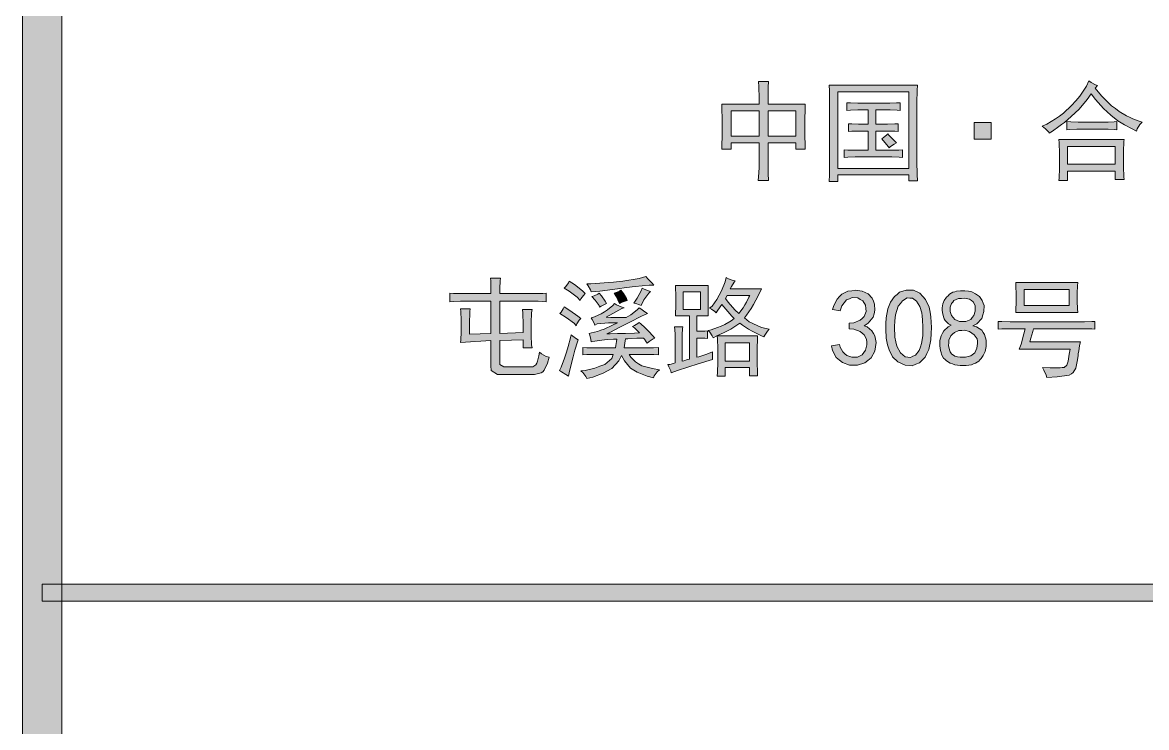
# Model space of a CAD drawing. Header units: millimetres. Extents: x 0 to 829, y 0 to 570.
# Drawn here: x 749.03 to 776.32, y 482.51 to 499.64 of the extents above; entities that cross this region are included whole.
import ezdxf

# ---------------------------------------------------------------- set-up
doc = ezdxf.new("R2010")
doc.units = ezdxf.units.MM

msp = doc.modelspace()

# ---------------------------------------------------------------- hatches: boundary and pattern name
h = msp.add_hatch(color=0)
h.dxf.hatch_style = 2
h.paths.add_polyline_path([(749.987917, 9.599083), (749.028361, 9.599083), (749.028361, 560.48275), (749.987917, 560.48275)])
h = msp.add_hatch(color=0)
h.paths.add_polyline_path([(767.1435, 498.210417), (767.136444, 498.065778), (767.132917, 497.790611), (767.132917, 497.660083), (768.036028, 497.660083), (768.0325, 497.55425), (768.025444, 497.2685), (768.025444, 497.088583), (768.025444, 496.912194), (768.0325, 496.647611), (768.036028, 496.559417), (767.806722, 496.559417), (767.806722, 496.714639), (767.132917, 496.714639), (767.132917, 496.266611), (767.132917, 496.203111), (767.136444, 495.970278), (767.1435, 495.800944), (766.893028, 495.800944), (766.903611, 495.892667), (766.914194, 496.111389), (766.914194, 496.234861), (766.914194, 496.714639), (766.236861, 496.714639), (766.236861, 496.559417), (766.011083, 496.559417), (766.014611, 496.637028), (766.021667, 496.901611), (766.021667, 497.088583), (766.021667, 497.279083), (766.014611, 497.564833), (766.011083, 497.660083), (766.914194, 497.660083), (766.914194, 497.801194), (766.907139, 498.076361), (766.903611, 498.210417)])
h.paths.add_polyline_path([(767.806722, 496.880444), (767.806722, 497.494278), (767.132917, 497.494278), (767.132917, 496.880444)])
h.paths.add_polyline_path([(766.914194, 496.880444), (766.914194, 497.494278), (766.236861, 497.494278), (766.236861, 496.880444)])
h = msp.add_hatch(color=0)
h.dxf.hatch_style = 2
h.paths.add_polyline_path([(775.081, 498.044611), (775.232694, 497.861167), (775.476111, 497.614222), (775.571361, 497.547194), (775.663083, 497.476639), (775.835944, 497.374333), (775.913556, 497.339056), (775.991167, 497.30025), (776.142861, 497.243806), (776.216944, 497.222639), (776.164028, 497.166194), (776.097, 497.056833), (776.079361, 497.003917), (775.977056, 497.053306), (775.790083, 497.152083), (775.705417, 497.201472), (775.624278, 497.254389), (775.454944, 497.388444), (775.36675, 497.466056), (775.282083, 497.547194), (775.088056, 497.769444), (774.978694, 497.910556), (774.879917, 497.769444), (774.685889, 497.536611), (774.590639, 497.448417), (774.491861, 497.356694), (774.329583, 497.212056), (774.262556, 497.162667), (774.195528, 497.10975), (774.043833, 497.003917), (773.959167, 496.954528), (773.948583, 496.975694), (773.867444, 497.056833), (773.793361, 497.120333), (773.902722, 497.169722), (774.110861, 497.296722), (774.209639, 497.367278), (774.308417, 497.441361), (774.505972, 497.624806), (774.60475, 497.737694), (774.703528, 497.850583), (774.865806, 498.090472), (774.925778, 498.221), (774.982222, 498.185722), (775.088056, 498.129278), (775.133917, 498.108111)])
h = msp.add_hatch(color=0)
h.paths.add_polyline_path([(770.759472, 498.118694), (770.752417, 497.988167), (770.748889, 497.695361), (770.748889, 497.536611), (770.748889, 496.421833), (770.748889, 496.263083), (770.752417, 495.945583), (770.759472, 495.790361), (770.551333, 495.790361), (770.551333, 495.935), (768.82625, 495.935), (768.82625, 495.779778), (768.618111, 495.779778), (768.625167, 495.938528), (768.628694, 496.273667), (768.628694, 496.443), (768.628694, 497.536611), (768.628694, 497.691833), (768.625167, 497.981111), (768.618111, 498.118694)])
h.paths.add_polyline_path([(770.551333, 496.090222), (770.551333, 497.959944), (768.82625, 497.959944), (768.82625, 496.090222)])
h = msp.add_hatch(color=0)
h.dxf.hatch_style = 2
h.paths.add_polyline_path([(770.011583, 497.68125), (770.089194, 497.68125), (770.255, 497.684778), (770.343194, 497.691833), (770.343194, 497.504861), (770.265583, 497.508389), (770.099778, 497.515444), (770.011583, 497.515444), (769.750528, 497.515444), (769.750528, 497.169722), (769.9375, 497.169722), (770.03275, 497.169722), (770.209139, 497.176778), (770.290278, 497.180306), (770.290278, 496.993333), (770.209139, 497.000389), (770.03275, 497.003917), (769.9375, 497.003917), (769.750528, 497.003917), (769.750528, 496.53825), (770.043333, 496.53825), (770.135056, 496.53825), (770.311444, 496.541778), (770.396111, 496.548833), (770.396111, 496.361861), (770.3185, 496.365389), (770.142111, 496.372444), (770.043333, 496.372444), (769.33425, 496.372444), (769.246056, 496.372444), (769.069667, 496.365389), (768.981472, 496.361861), (768.981472, 496.548833), (769.069667, 496.541778), (769.246056, 496.53825), (769.33425, 496.53825), (769.563556, 496.53825), (769.563556, 497.003917), (769.418917, 497.003917), (769.330722, 497.003917), (769.164917, 497.000389), (769.087306, 496.993333), (769.087306, 497.180306), (769.164917, 497.176778), (769.330722, 497.169722), (769.418917, 497.169722), (769.563556, 497.169722), (769.563556, 497.515444), (769.408333, 497.515444), (769.313083, 497.515444), (769.133167, 497.508389), (769.044972, 497.504861), (769.044972, 497.691833), (769.133167, 497.684778), (769.313083, 497.68125), (769.408333, 497.68125)])
h = msp.add_hatch(color=0)
h.dxf.hatch_style = 2
h.paths.add_polyline_path([(772.142361, 497.212056), (772.548056, 497.212056), (772.548056, 496.806361), (772.142361, 496.806361)])
h = msp.add_hatch(color=0)
h.dxf.hatch_style = 2
h.paths.add_polyline_path([(775.310306, 497.222639), (775.394972, 497.222639), (775.539611, 497.229694), (775.603111, 497.233222), (775.603111, 497.035667), (775.536083, 497.042722), (775.394972, 497.04625), (775.320889, 497.04625), (774.738806, 497.04625), (774.629444, 497.04625), (774.453056, 497.042722), (774.386028, 497.035667), (774.386028, 497.233222), (774.484806, 497.229694), (774.661194, 497.222639), (774.738806, 497.222639)])
h = msp.add_hatch(color=0)
h.dxf.hatch_style = 2
h.paths.add_polyline_path([(770.043333, 496.933361), (770.068028, 496.905139), (770.170333, 496.795778), (770.251472, 496.714639), (770.198556, 496.682889), (770.110361, 496.626444), (770.071556, 496.598222), (770.057444, 496.619389), (769.96925, 496.72875), (769.895167, 496.816944), (769.9375, 496.848694), (770.011583, 496.905139)])
h = msp.add_hatch(color=0)
h.paths.add_polyline_path([(775.7795, 496.795778), (775.772444, 496.746389), (775.768917, 496.5065), (775.768917, 496.319528), (775.768917, 496.132556), (775.772444, 495.889139), (775.7795, 495.829167), (775.560778, 495.829167), (775.560778, 496.026722), (774.407194, 496.026722), (774.407194, 495.800944), (774.199056, 495.800944), (774.206111, 495.860917), (774.209639, 496.100806), (774.209639, 496.277194), (774.209639, 496.460639), (774.206111, 496.718167), (774.199056, 496.795778)])
h.paths.add_polyline_path([(775.560778, 496.196056), (775.560778, 496.629972), (774.407194, 496.629972), (774.407194, 496.196056)])
h = msp.add_hatch(color=0)
h.dxf.hatch_style = 2
h.paths.add_polyline_path([(760.405444, 493.052806), (760.405444, 493.17275), (760.398389, 493.359722), (760.394861, 493.42675), (760.63475, 493.42675), (760.627694, 493.36325), (760.624167, 493.176278), (760.624167, 493.052806), (761.516694, 493.052806), (761.551972, 493.052806), (761.668389, 493.056333), (761.746, 493.063389), (761.746, 492.85525), (761.668389, 492.858778), (761.551972, 492.865833), (761.516694, 492.865833), (760.624167, 492.865833), (760.624167, 492.086194), (761.185083, 492.107361), (761.185083, 492.297861), (761.178028, 492.580083), (761.1745, 492.668278), (761.403806, 492.668278), (761.393222, 492.583611), (761.382639, 492.343722), (761.382639, 492.1885), (761.382639, 492.033278), (761.393222, 491.803972), (761.403806, 491.733417), (761.185083, 491.733417), (761.185083, 491.930972), (760.624167, 491.909806), (760.624167, 491.398278), (760.624167, 491.33125), (760.715889, 491.271278), (760.811139, 491.274806), (761.361472, 491.274806), (761.417917, 491.274806), (761.495528, 491.320667), (761.516694, 491.363), (761.537861, 491.408861), (761.569611, 491.539389), (761.580194, 491.627583), (761.633111, 491.58525), (761.749528, 491.525278), (761.820083, 491.504111), (761.77775, 491.363), (761.700139, 491.190139), (761.661333, 491.154861), (761.626056, 491.123111), (761.463778, 491.087833), (761.340306, 491.087833), (760.705306, 491.087833), (760.560667, 491.084306), (760.408972, 491.186611), (760.405444, 491.295972), (760.405444, 491.909806), (759.668139, 491.867472), (759.671667, 491.923917), (759.678722, 492.121472), (759.678722, 492.262583), (759.678722, 492.407222), (759.671667, 492.615361), (759.668139, 492.678861), (759.897444, 492.678861), (759.890389, 492.615361), (759.886861, 492.308444), (759.886861, 492.065028), (760.405444, 492.086194), (760.405444, 492.865833), (759.759861, 492.865833), (759.668139, 492.865833), (759.49175, 492.858778), (759.407083, 492.85525), (759.407083, 493.063389), (759.49175, 493.056333), (759.668139, 493.052806), (759.759861, 493.052806)])
h = msp.add_hatch(color=0)
h.dxf.hatch_style = 2
h.paths.add_polyline_path([(762.306917, 493.352667), (762.430389, 493.271528), (762.624417, 493.119833), (762.691444, 493.052806), (762.649111, 493.010472), (762.589139, 492.925806), (762.567972, 492.887), (762.500944, 492.964611), (762.306917, 493.112778), (762.183444, 493.186861), (762.22225, 493.229194), (762.28575, 493.310333)])
h = msp.add_hatch(color=0)
h.dxf.hatch_style = 2
h.paths.add_polyline_path([(764.363611, 493.260944), (764.243667, 493.260944), (763.908528, 493.229194), (763.693333, 493.197444), (763.478139, 493.165694), (763.051278, 493.112778), (762.836083, 493.095139), (762.821972, 493.144528), (762.769056, 493.243306), (762.733778, 493.292694), (762.832556, 493.292694), (763.157111, 493.310333), (763.382889, 493.3315), (763.608667, 493.352667), (764.00025, 493.419694), (764.166056, 493.469083), (764.218972, 493.405583), (764.31775, 493.303278)])
h = msp.add_hatch(color=0)
h.paths.add_polyline_path([(765.788833, 491.451194), (765.439583, 491.348889), (764.935111, 491.186611), (764.779889, 491.130167), (764.769306, 491.1725), (764.726972, 491.271278), (764.69875, 491.327722), (764.748139, 491.33125), (764.836333, 491.352417), (764.875139, 491.370056), (764.875139, 492.022694), (764.875139, 492.065028), (764.868083, 492.174389), (764.864556, 492.241417), (765.062111, 492.241417), (765.055056, 492.195556), (765.051528, 492.057972), (765.051528, 491.969778), (765.051528, 491.408861), (765.086806, 491.419444), (765.175, 491.447667), (765.227917, 491.461778), (765.227917, 492.513056), (764.885722, 492.513056), (764.88925, 492.562444), (764.896306, 492.745889), (764.896306, 492.876417), (764.896306, 493.010472), (764.88925, 493.197444), (764.885722, 493.250361), (765.683, 493.250361), (765.679472, 493.193917), (765.675944, 493.006944), (765.675944, 492.876417), (765.675944, 492.749417), (765.679472, 492.5695), (765.683, 492.513056), (765.404306, 492.513056), (765.404306, 492.139111), (765.467806, 492.139111), (765.594806, 492.142639), (765.665361, 492.149694), (765.665361, 491.959194), (765.594806, 491.96625), (765.467806, 491.969778), (765.404306, 491.969778), (765.404306, 491.504111), (765.450167, 491.514694), (765.644194, 491.581722), (765.788833, 491.638167), (765.781778, 491.595833), (765.781778, 491.504111)])
h.paths.add_polyline_path([(765.496028, 492.668278), (765.496028, 493.095139), (765.072694, 493.095139), (765.072694, 492.668278)])
h = msp.add_hatch(color=0)
h.paths.add_polyline_path([(766.339167, 493.36325), (766.307417, 493.327972), (766.247444, 493.229194), (766.215694, 493.165694), (766.974167, 493.165694), (766.935361, 493.0775), (766.840111, 492.890528), (766.780139, 492.79175), (766.720167, 492.692972), (766.610806, 492.527167), (766.557889, 492.460139), (766.677833, 492.364889), (766.977694, 492.230833), (767.161139, 492.1885), (767.118806, 492.139111), (767.055306, 492.043861), (767.034139, 492.001528), (766.974167, 492.02975), (766.829528, 492.100306), (766.744861, 492.142639), (766.660194, 492.1885), (766.512028, 492.28375), (766.445, 492.336667), (766.374444, 492.28375), (766.226278, 492.1885), (766.148667, 492.149694), (766.067528, 492.107361), (765.891139, 492.022694), (765.799417, 491.980361), (765.77825, 492.02975), (765.721806, 492.117944), (765.683, 492.15675), (765.753556, 492.174389), (765.908778, 492.227306), (765.996972, 492.262583), (766.085167, 492.297861), (766.240389, 492.393111), (766.307417, 492.449556), (766.258028, 492.502472), (766.106333, 492.671806), (766.007556, 492.79175), (765.96875, 492.72825), (765.901722, 492.625944), (765.869972, 492.583611), (765.84175, 492.615361), (765.764139, 492.671806), (765.71475, 492.700028), (765.774722, 492.749417), (765.887611, 492.908167), (765.944056, 493.017528), (766.0005, 493.123361), (766.088694, 493.338556), (766.120444, 493.447917), (766.176889, 493.409111), (766.28625, 493.370306)])
h.paths.add_polyline_path([(766.099278, 492.936389), (766.162778, 492.844667), (766.325056, 492.661222), (766.423833, 492.573028), (766.452056, 492.604778), (766.526139, 492.707083), (766.568472, 492.777639), (766.610806, 492.848194), (766.670778, 492.964611), (766.691944, 493.010472), (766.141611, 493.010472)])
h = msp.add_hatch(color=0)
h.paths.add_polyline_path([(774.654139, 493.320917), (774.647083, 493.243306), (774.643556, 493.066917), (774.643556, 492.968139), (774.643556, 492.869361), (774.647083, 492.682389), (774.654139, 492.594194), (773.147778, 492.594194), (773.151306, 492.668278), (773.158361, 492.837611), (773.158361, 492.936389), (773.158361, 493.042222), (773.151306, 493.232722), (773.147778, 493.320917)])
h.paths.add_polyline_path([(774.446, 492.76), (774.446, 493.155111), (773.355917, 493.155111), (773.355917, 492.76)])
h = msp.add_hatch(color=0)
h.dxf.hatch_style = 2
h.paths.add_polyline_path([(763.033639, 493.063389), (763.090083, 492.996361), (763.178278, 492.869361), (763.210028, 492.812917), (763.164167, 492.79175), (763.0795, 492.745889), (763.044222, 492.721194), (763.030111, 492.76), (762.934861, 492.890528), (762.85725, 492.978722), (762.910167, 492.999889), (762.998361, 493.042222)])
h = msp.add_hatch(color=0)
h.dxf.hatch_style = 2
h.paths.add_polyline_path([(763.562806, 493.133944), (763.622778, 493.056333), (763.693333, 492.932861), (763.710972, 492.887), (763.661583, 492.869361), (763.569861, 492.834083), (763.524, 492.812917), (763.513417, 492.848194), (763.449917, 492.975194), (763.397, 493.063389), (763.446389, 493.0775), (763.527528, 493.112778)])
h = msp.add_hatch(color=0)
h.dxf.hatch_style = 2
h.paths.add_polyline_path([(764.282472, 493.105722), (764.236611, 493.066917), (764.120194, 492.897583), (764.053167, 492.76), (764.010833, 492.781167), (763.922639, 492.812917), (763.876778, 492.8235), (763.954389, 492.943444), (764.053167, 493.123361), (764.074333, 493.186861), (764.12725, 493.162167), (764.229556, 493.119833)])
h = msp.add_hatch(color=0)
h.dxf.hatch_style = 2
h.paths.add_polyline_path([(768.678083, 491.782806), (768.865056, 491.814556), (768.886222, 491.747528), (768.95325, 491.634639), (768.999111, 491.592306), (769.0485, 491.546444), (769.164917, 491.507639), (769.235472, 491.507639), (769.3025, 491.511167), (769.415389, 491.567611), (769.457722, 491.624056), (769.500056, 491.676972), (769.535333, 491.803972), (769.531806, 491.871), (769.52475, 491.941556), (769.471833, 492.050917), (769.422444, 492.089722), (769.373056, 492.128528), (769.214306, 492.184972), (769.104944, 492.199083), (769.104944, 492.336667), (769.214306, 492.343722), (769.373056, 492.403694), (769.422444, 492.449556), (769.471833, 492.495417), (769.514167, 492.618889), (769.510639, 492.692972), (769.503583, 492.770583), (769.436556, 492.876417), (769.373056, 492.911694), (769.313083, 492.946972), (769.179028, 492.954028), (769.108472, 492.925806), (769.037917, 492.901111), (768.928556, 492.756472), (768.886222, 492.636528), (768.69925, 492.668278), (768.731, 492.76), (768.815667, 492.91875), (768.868583, 492.978722), (768.925028, 493.042222), (769.073194, 493.112778), (769.164917, 493.123361), (769.260167, 493.133944), (769.422444, 493.112778), (769.493, 493.0775), (769.563556, 493.04575), (769.662333, 492.939917), (769.690556, 492.869361), (769.718778, 492.798806), (769.725833, 492.647111), (769.708194, 492.562444), (769.687028, 492.481306), (769.567083, 492.336667), (769.468306, 492.273167), (769.538861, 492.241417), (769.65175, 492.149694), (769.690556, 492.086194), (769.729361, 492.022694), (769.757583, 491.860417), (769.743472, 491.758111), (769.729361, 491.655806), (769.637639, 491.493528), (769.560028, 491.430028), (769.482417, 491.370056), (769.306028, 491.310083), (769.20725, 491.310083), (769.108472, 491.313611), (768.939139, 491.377111), (768.865056, 491.437083), (768.790972, 491.497056), (768.69925, 491.669917)])
h = msp.add_hatch(color=0)
h.paths.add_polyline_path([(769.997472, 492.329611), (770.004528, 492.467194), (770.043333, 492.685917), (770.075083, 492.767056), (770.110361, 492.848194), (770.205611, 492.978722), (770.269111, 493.031639), (770.329083, 493.084556), (770.484306, 493.133944), (770.576028, 493.133944), (770.664222, 493.133944), (770.822972, 493.059861), (770.89, 492.985778), (770.960556, 492.908167), (771.04875, 492.721194), (771.069917, 492.604778), (771.087556, 492.491889), (771.101667, 492.227306), (771.094611, 492.079139), (771.087556, 491.930972), (771.034639, 491.691083), (770.988778, 491.595833), (770.946444, 491.504111), (770.812389, 491.373583), (770.724194, 491.338306), (770.636, 491.2995), (770.459611, 491.310083), (770.371417, 491.352417), (770.283222, 491.398278), (770.15975, 491.514694), (770.120944, 491.58525), (770.085667, 491.659333), (770.03275, 491.811028), (770.018639, 491.892167), (770.004528, 491.973306), (769.993944, 492.192028)])
h.paths.add_polyline_path([(770.216194, 492.393111), (770.202083, 492.248472), (770.209139, 491.994472), (770.237361, 491.881583), (770.262056, 491.772222), (770.346722, 491.613472), (770.406694, 491.567611), (770.466667, 491.518222), (770.590139, 491.500583), (770.653639, 491.528806), (770.713611, 491.557028), (770.805333, 491.673444), (770.833556, 491.758111), (770.861778, 491.842778), (770.89, 492.02975), (770.89, 492.132056), (770.89, 492.234361), (770.882944, 492.417806), (770.875889, 492.502472), (770.868833, 492.583611), (770.822972, 492.735306), (770.780639, 492.802333), (770.741833, 492.869361), (770.639528, 492.939917), (770.576028, 492.943444), (770.509, 492.946972), (770.396111, 492.879944), (770.346722, 492.812917), (770.297333, 492.745889), (770.230306, 492.534222)])
h = msp.add_hatch(color=0)
h.paths.add_polyline_path([(771.306278, 491.846306), (771.306278, 491.909806), (771.338028, 492.02975), (771.369778, 492.089722), (771.401528, 492.149694), (771.503833, 492.244944), (771.577917, 492.28375), (771.514417, 492.319028), (771.433278, 492.400167), (771.412111, 492.4425), (771.390944, 492.488361), (771.36625, 492.590667), (771.362722, 492.647111), (771.362722, 492.703556), (771.376833, 492.802333), (771.394472, 492.844667), (771.412111, 492.887), (771.468556, 492.964611), (771.503833, 492.999889), (771.542639, 493.035167), (771.62025, 493.084556), (771.666111, 493.098667), (771.708444, 493.112778), (771.807222, 493.123361), (771.856611, 493.123361), (771.909528, 493.123361), (772.004778, 493.112778), (772.043583, 493.105722), (772.085917, 493.095139), (772.174111, 493.049278), (772.2235, 493.017528), (772.269361, 492.98225), (772.336389, 492.887), (772.357556, 492.8235), (772.378722, 492.76), (772.375194, 492.615361), (772.3505, 492.534222), (772.329333, 492.449556), (772.205861, 492.319028), (772.107083, 492.273167), (772.195278, 492.244944), (772.322278, 492.167333), (772.357556, 492.110889), (772.392833, 492.057972), (772.428111, 491.923917), (772.428111, 491.846306), (772.428111, 491.768694), (772.406944, 491.645222), (772.38225, 491.595833), (772.361083, 491.549972), (772.308167, 491.472361), (772.279944, 491.440611), (772.251722, 491.408861), (772.174111, 491.359472), (772.124722, 491.341833), (772.075333, 491.324194), (771.948333, 491.306556), (771.87425, 491.306556), (771.796639, 491.306556), (771.669639, 491.324194), (771.613194, 491.341833), (771.560278, 491.359472), (771.468556, 491.415917), (771.433278, 491.451194), (771.394472, 491.486472), (771.345083, 491.574667), (771.3345, 491.624056), (771.320389, 491.673444), (771.306278, 491.782806)])
h.paths.add_polyline_path([(771.521472, 491.856889), (771.517944, 491.793389), (771.539111, 491.684028), (771.560278, 491.638167), (771.584972, 491.592306), (771.669639, 491.532333), (771.733139, 491.518222), (771.796639, 491.507639), (771.927167, 491.507639), (771.994194, 491.525278), (772.061222, 491.539389), (772.152944, 491.613472), (772.181167, 491.669917), (772.205861, 491.726361), (772.2235, 491.842778), (772.216444, 491.899222), (772.209389, 491.955667), (772.142361, 492.050917), (772.085917, 492.089722), (772.029472, 492.128528), (771.906, 492.163806), (771.838972, 492.15675), (771.768417, 492.153222), (771.659056, 492.107361), (771.613194, 492.065028), (771.570861, 492.022694), (771.521472, 491.920389)])
h.paths.add_polyline_path([(771.55675, 492.668278), (771.55675, 492.615361), (771.592028, 492.516583), (771.630833, 492.470722), (771.666111, 492.424861), (771.779, 492.375472), (771.856611, 492.375472), (771.93775, 492.375472), (772.054167, 492.424861), (772.092972, 492.470722), (772.131778, 492.516583), (772.167056, 492.629472), (772.163528, 492.692972), (772.163528, 492.76), (772.114139, 492.85525), (772.071806, 492.887), (772.025944, 492.91875), (771.906, 492.943444), (771.831917, 492.936389), (771.757833, 492.932861), (771.648472, 492.887), (771.62025, 492.848194), (771.5885, 492.809389), (771.55675, 492.721194)])
h = msp.add_hatch(color=0)
h.dxf.hatch_style = 2
h.paths.add_polyline_path([(762.183444, 492.72825), (762.3175, 492.640056), (762.518583, 492.502472), (762.589139, 492.449556), (762.550333, 492.407222), (762.493889, 492.319028), (762.472722, 492.273167), (762.430389, 492.326083), (762.232833, 492.47425), (762.077611, 492.573028), (762.105833, 492.604778), (762.155222, 492.682389)])
h = msp.add_hatch(color=0)
h.dxf.hatch_style = 2
h.paths.add_polyline_path([(763.407583, 492.812917), (763.456972, 492.781167), (763.569861, 492.72825), (763.636889, 492.710611), (763.580444, 492.689444), (763.361722, 492.573028), (763.199444, 492.481306), (763.319389, 492.47425), (763.562806, 492.470722), (763.689806, 492.470722), (763.802694, 492.53775), (763.957917, 492.657694), (764.00025, 492.710611), (764.042583, 492.678861), (764.144889, 492.611833), (764.208389, 492.573028), (764.056694, 492.502472), (763.778, 492.361361), (763.647472, 492.294333), (763.516944, 492.227306), (763.305278, 492.117944), (763.220611, 492.075611), (763.298222, 492.075611), (763.474611, 492.079139), (763.573389, 492.079139), (763.672167, 492.082667), (763.890889, 492.089722), (764.010833, 492.096778), (763.9685, 492.142639), (763.887361, 492.22025), (763.845028, 492.252), (763.890889, 492.276694), (763.9685, 492.329611), (764.00025, 492.354306), (764.046111, 492.3155), (764.141361, 492.227306), (764.187222, 492.177917), (764.236611, 492.132056), (764.331861, 492.02975), (764.384778, 491.969778), (764.342444, 491.952139), (764.250722, 491.888639), (764.197806, 491.846306), (764.176639, 491.881583), (764.130778, 491.945083), (764.106083, 491.969778), (763.947333, 491.96625), (763.732139, 491.955667), (763.668639, 491.952139), (763.661583, 491.90275), (763.647472, 491.793389), (763.636889, 491.733417), (764.06375, 491.733417), (764.151944, 491.733417), (764.353028, 491.736944), (764.469444, 491.744), (764.469444, 491.567611), (764.360083, 491.571139), (764.155472, 491.574667), (764.06375, 491.574667), (763.760361, 491.574667), (763.799167, 491.507639), (763.912056, 491.39475), (763.989667, 491.348889), (764.067278, 491.2995), (764.324806, 491.228944), (764.501194, 491.200722), (764.441222, 491.154861), (764.370667, 491.056083), (764.353028, 491.003167), (764.197806, 491.0455), (763.957917, 491.14075), (763.876778, 491.190139), (763.792111, 491.243056), (763.643944, 491.419444), (763.573389, 491.546444), (763.506361, 491.419444), (763.337028, 491.236), (763.231194, 491.176028), (763.128889, 491.116056), (762.878417, 491.020806), (762.733778, 490.985528), (762.712611, 491.041972), (762.638528, 491.133694), (762.589139, 491.1725), (762.694972, 491.183083), (762.927806, 491.239528), (763.051278, 491.285389), (763.171222, 491.33125), (763.337028, 491.475889), (763.375833, 491.574667), (763.012472, 491.574667), (762.92075, 491.574667), (762.733778, 491.571139), (762.638528, 491.567611), (762.638528, 491.744), (762.733778, 491.736944), (762.92075, 491.733417), (763.012472, 491.733417), (763.42875, 491.733417), (763.439333, 491.789861), (763.456972, 491.892167), (763.4605, 491.941556), (763.382889, 491.941556), (763.234722, 491.9345), (763.164167, 491.930972), (763.093611, 491.923917), (762.931333, 491.899222), (762.836083, 491.878056), (762.832556, 491.9345), (762.804333, 492.040333), (762.786694, 492.086194), (762.846667, 492.096778), (762.991306, 492.135583), (763.072444, 492.163806), (763.150056, 492.192028), (763.358194, 492.28375), (763.481667, 492.343722), (763.262944, 492.343722), (762.987778, 492.3155), (762.931333, 492.28375), (762.910167, 492.336667), (762.864306, 492.424861), (762.836083, 492.460139), (762.92075, 492.484833), (763.0795, 492.562444), (763.160639, 492.611833), (763.23825, 492.661222), (763.361722, 492.76)])
h = msp.add_hatch(color=0)
h.dxf.hatch_style = 2
h.paths.add_polyline_path([(774.717639, 492.364889), (774.816417, 492.364889), (774.992806, 492.371944), (775.070417, 492.375472), (775.070417, 492.1885), (774.992806, 492.195556), (774.816417, 492.199083), (774.717639, 492.199083), (773.581694, 492.199083), (773.564056, 492.128528), (773.514667, 491.96625), (773.489972, 491.878056), (774.717639, 491.878056), (774.7, 491.793389), (774.678833, 491.655806), (774.66825, 491.595833), (774.661194, 491.539389), (774.6365, 491.401806), (774.622389, 491.320667), (774.608278, 491.239528), (774.544778, 491.133694), (774.498917, 491.101944), (774.449528, 491.073722), (774.153194, 491.031389), (773.90625, 491.01375), (773.885083, 491.073722), (773.832167, 491.190139), (773.800417, 491.253639), (773.987389, 491.250111), (774.22375, 491.250111), (774.273139, 491.253639), (774.322528, 491.260694), (774.389556, 491.313611), (774.403667, 491.363), (774.421306, 491.412389), (774.449528, 491.581722), (774.467167, 491.701667), (773.228917, 491.701667), (773.278306, 491.825139), (773.348861, 492.075611), (773.377083, 492.199083), (773.126611, 492.199083), (773.01725, 492.199083), (772.812639, 492.195556), (772.720917, 492.1885), (772.720917, 492.375472), (772.812639, 492.371944), (773.01725, 492.364889), (773.126611, 492.364889)])
h = msp.add_hatch(color=0)
h.dxf.hatch_style = 2
h.paths.add_polyline_path([(762.525639, 491.930972), (762.504472, 491.881583), (762.440972, 491.676972), (762.402167, 491.518222), (762.359833, 491.359472), (762.303389, 491.123111), (762.28575, 491.0455), (762.22225, 491.087833), (762.116417, 491.154861), (762.067028, 491.183083), (762.109361, 491.264222), (762.194028, 491.486472), (762.239889, 491.627583), (762.282222, 491.768694), (762.338667, 491.980361), (762.34925, 492.054444), (762.395111, 492.019167), (762.483306, 491.955667)])
h = msp.add_hatch(color=0)
h.paths.add_polyline_path([(766.878917, 492.022694), (766.875389, 491.955667), (766.868333, 491.715778), (766.868333, 491.546444), (766.868333, 491.380639), (766.875389, 491.133694), (766.878917, 491.056083), (766.681361, 491.056083), (766.681361, 491.253639), (766.088694, 491.253639), (766.088694, 491.0455), (765.901722, 491.0455), (765.908778, 491.133694), (765.912306, 491.384167), (765.912306, 491.546444), (765.912306, 491.71225), (765.908778, 491.952139), (765.901722, 492.022694)])
h.paths.add_polyline_path([(766.681361, 491.408861), (766.681361, 491.856889), (766.088694, 491.856889), (766.088694, 491.408861)])
h = msp.add_hatch(color=0)
h.dxf.hatch_style = 2
h.paths.add_polyline_path([(797.535306, 485.993722), (797.535306, 485.580972), (749.508139, 485.580972), (749.508139, 485.993722)])

# ---------------------------------------------------------------- linework, layer by layer
at = {"color": 0, "lineweight": 0}
for points in [[(749.987917, 9.599083), (749.028361, 9.599083), (749.028361, 560.48275), (749.987917, 560.48275)], [(767.1435, 498.210417), (767.136444, 498.065778), (767.132917, 497.790611), (767.132917, 497.660083), (768.036028, 497.660083), (768.0325, 497.55425), (768.025444, 497.2685), (768.025444, 497.088583), (768.025444, 496.912194), (768.0325, 496.647611), (768.036028, 496.559417), (767.806722, 496.559417), (767.806722, 496.714639), (767.132917, 496.714639), (767.132917, 496.266611), (767.132917, 496.203111), (767.136444, 495.970278), (767.1435, 495.800944), (766.893028, 495.800944), (766.903611, 495.892667), (766.914194, 496.111389), (766.914194, 496.234861), (766.914194, 496.714639), (766.236861, 496.714639), (766.236861, 496.559417), (766.011083, 496.559417), (766.014611, 496.637028), (766.021667, 496.901611), (766.021667, 497.088583), (766.021667, 497.279083), (766.014611, 497.564833), (766.011083, 497.660083), (766.914194, 497.660083), (766.914194, 497.801194), (766.907139, 498.076361), (766.903611, 498.210417)], [(775.081, 498.044611), (775.232694, 497.861167), (775.476111, 497.614222), (775.571361, 497.547194), (775.663083, 497.476639), (775.835944, 497.374333), (775.913556, 497.339056), (775.991167, 497.30025), (776.142861, 497.243806), (776.216944, 497.222639), (776.164028, 497.166194), (776.097, 497.056833), (776.079361, 497.003917), (775.977056, 497.053306), (775.790083, 497.152083), (775.705417, 497.201472), (775.624278, 497.254389), (775.454944, 497.388444), (775.36675, 497.466056), (775.282083, 497.547194), (775.088056, 497.769444), (774.978694, 497.910556), (774.879917, 497.769444), (774.685889, 497.536611), (774.590639, 497.448417), (774.491861, 497.356694), (774.329583, 497.212056), (774.262556, 497.162667), (774.195528, 497.10975), (774.043833, 497.003917), (773.959167, 496.954528), (773.948583, 496.975694), (773.867444, 497.056833), (773.793361, 497.120333), (773.902722, 497.169722), (774.110861, 497.296722), (774.209639, 497.367278), (774.308417, 497.441361), (774.505972, 497.624806), (774.60475, 497.737694), (774.703528, 497.850583), (774.865806, 498.090472), (774.925778, 498.221), (774.982222, 498.185722), (775.088056, 498.129278), (775.133917, 498.108111)], [(770.759472, 498.118694), (770.752417, 497.988167), (770.748889, 497.695361), (770.748889, 497.536611), (770.748889, 496.421833), (770.748889, 496.263083), (770.752417, 495.945583), (770.759472, 495.790361), (770.551333, 495.790361), (770.551333, 495.935), (768.82625, 495.935), (768.82625, 495.779778), (768.618111, 495.779778), (768.625167, 495.938528), (768.628694, 496.273667), (768.628694, 496.443), (768.628694, 497.536611), (768.628694, 497.691833), (768.625167, 497.981111), (768.618111, 498.118694)], [(770.551333, 496.090222), (770.551333, 497.959944), (768.82625, 497.959944), (768.82625, 496.090222)], [(770.011583, 497.68125), (770.089194, 497.68125), (770.255, 497.684778), (770.343194, 497.691833), (770.343194, 497.504861), (770.265583, 497.508389), (770.099778, 497.515444), (770.011583, 497.515444), (769.750528, 497.515444), (769.750528, 497.169722), (769.9375, 497.169722), (770.03275, 497.169722), (770.209139, 497.176778), (770.290278, 497.180306), (770.290278, 496.993333), (770.209139, 497.000389), (770.03275, 497.003917), (769.9375, 497.003917), (769.750528, 497.003917), (769.750528, 496.53825), (770.043333, 496.53825), (770.135056, 496.53825), (770.311444, 496.541778), (770.396111, 496.548833), (770.396111, 496.361861), (770.3185, 496.365389), (770.142111, 496.372444), (770.043333, 496.372444), (769.33425, 496.372444), (769.246056, 496.372444), (769.069667, 496.365389), (768.981472, 496.361861), (768.981472, 496.548833), (769.069667, 496.541778), (769.246056, 496.53825), (769.33425, 496.53825), (769.563556, 496.53825), (769.563556, 497.003917), (769.418917, 497.003917), (769.330722, 497.003917), (769.164917, 497.000389), (769.087306, 496.993333), (769.087306, 497.180306), (769.164917, 497.176778), (769.330722, 497.169722), (769.418917, 497.169722), (769.563556, 497.169722), (769.563556, 497.515444), (769.408333, 497.515444), (769.313083, 497.515444), (769.133167, 497.508389), (769.044972, 497.504861), (769.044972, 497.691833), (769.133167, 497.684778), (769.313083, 497.68125), (769.408333, 497.68125)], [(766.914194, 496.880444), (766.914194, 497.494278), (766.236861, 497.494278), (766.236861, 496.880444)], [(767.806722, 496.880444), (767.806722, 497.494278), (767.132917, 497.494278), (767.132917, 496.880444)], [(772.142361, 497.212056), (772.548056, 497.212056), (772.548056, 496.806361), (772.142361, 496.806361)], [(775.310306, 497.222639), (775.394972, 497.222639), (775.539611, 497.229694), (775.603111, 497.233222), (775.603111, 497.035667), (775.536083, 497.042722), (775.394972, 497.04625), (775.320889, 497.04625), (774.738806, 497.04625), (774.629444, 497.04625), (774.453056, 497.042722), (774.386028, 497.035667), (774.386028, 497.233222), (774.484806, 497.229694), (774.661194, 497.222639), (774.738806, 497.222639)], [(770.043333, 496.933361), (770.068028, 496.905139), (770.170333, 496.795778), (770.251472, 496.714639), (770.198556, 496.682889), (770.110361, 496.626444), (770.071556, 496.598222), (770.057444, 496.619389), (769.96925, 496.72875), (769.895167, 496.816944), (769.9375, 496.848694), (770.011583, 496.905139)], [(775.7795, 496.795778), (775.772444, 496.746389), (775.768917, 496.5065), (775.768917, 496.319528), (775.768917, 496.132556), (775.772444, 495.889139), (775.7795, 495.829167), (775.560778, 495.829167), (775.560778, 496.026722), (774.407194, 496.026722), (774.407194, 495.800944), (774.199056, 495.800944), (774.206111, 495.860917), (774.209639, 496.100806), (774.209639, 496.277194), (774.209639, 496.460639), (774.206111, 496.718167), (774.199056, 496.795778)], [(775.560778, 496.196056), (775.560778, 496.629972), (774.407194, 496.629972), (774.407194, 496.196056)], [(760.405444, 493.052806), (760.405444, 493.17275), (760.398389, 493.359722), (760.394861, 493.42675), (760.63475, 493.42675), (760.627694, 493.36325), (760.624167, 493.176278), (760.624167, 493.052806), (761.516694, 493.052806), (761.551972, 493.052806), (761.668389, 493.056333), (761.746, 493.063389), (761.746, 492.85525), (761.668389, 492.858778), (761.551972, 492.865833), (761.516694, 492.865833), (760.624167, 492.865833), (760.624167, 492.086194), (761.185083, 492.107361), (761.185083, 492.297861), (761.178028, 492.580083), (761.1745, 492.668278), (761.403806, 492.668278), (761.393222, 492.583611), (761.382639, 492.343722), (761.382639, 492.1885), (761.382639, 492.033278), (761.393222, 491.803972), (761.403806, 491.733417), (761.185083, 491.733417), (761.185083, 491.930972), (760.624167, 491.909806), (760.624167, 491.398278), (760.624167, 491.33125), (760.715889, 491.271278), (760.811139, 491.274806), (761.361472, 491.274806), (761.417917, 491.274806), (761.495528, 491.320667), (761.516694, 491.363), (761.537861, 491.408861), (761.569611, 491.539389), (761.580194, 491.627583), (761.633111, 491.58525), (761.749528, 491.525278), (761.820083, 491.504111), (761.77775, 491.363), (761.700139, 491.190139), (761.661333, 491.154861), (761.626056, 491.123111), (761.463778, 491.087833), (761.340306, 491.087833), (760.705306, 491.087833), (760.560667, 491.084306), (760.408972, 491.186611), (760.405444, 491.295972), (760.405444, 491.909806), (759.668139, 491.867472), (759.671667, 491.923917), (759.678722, 492.121472), (759.678722, 492.262583), (759.678722, 492.407222), (759.671667, 492.615361), (759.668139, 492.678861), (759.897444, 492.678861), (759.890389, 492.615361), (759.886861, 492.308444), (759.886861, 492.065028), (760.405444, 492.086194), (760.405444, 492.865833), (759.759861, 492.865833), (759.668139, 492.865833), (759.49175, 492.858778), (759.407083, 492.85525), (759.407083, 493.063389), (759.49175, 493.056333), (759.668139, 493.052806), (759.759861, 493.052806)], [(762.306917, 493.352667), (762.430389, 493.271528), (762.624417, 493.119833), (762.691444, 493.052806), (762.649111, 493.010472), (762.589139, 492.925806), (762.567972, 492.887), (762.500944, 492.964611), (762.306917, 493.112778), (762.183444, 493.186861), (762.22225, 493.229194), (762.28575, 493.310333)], [(764.363611, 493.260944), (764.243667, 493.260944), (763.908528, 493.229194), (763.693333, 493.197444), (763.478139, 493.165694), (763.051278, 493.112778), (762.836083, 493.095139), (762.821972, 493.144528), (762.769056, 493.243306), (762.733778, 493.292694), (762.832556, 493.292694), (763.157111, 493.310333), (763.382889, 493.3315), (763.608667, 493.352667), (764.00025, 493.419694), (764.166056, 493.469083), (764.218972, 493.405583), (764.31775, 493.303278)], [(765.788833, 491.451194), (765.439583, 491.348889), (764.935111, 491.186611), (764.779889, 491.130167), (764.769306, 491.1725), (764.726972, 491.271278), (764.69875, 491.327722), (764.748139, 491.33125), (764.836333, 491.352417), (764.875139, 491.370056), (764.875139, 492.022694), (764.875139, 492.065028), (764.868083, 492.174389), (764.864556, 492.241417), (765.062111, 492.241417), (765.055056, 492.195556), (765.051528, 492.057972), (765.051528, 491.969778), (765.051528, 491.408861), (765.086806, 491.419444), (765.175, 491.447667), (765.227917, 491.461778), (765.227917, 492.513056), (764.885722, 492.513056), (764.88925, 492.562444), (764.896306, 492.745889), (764.896306, 492.876417), (764.896306, 493.010472), (764.88925, 493.197444), (764.885722, 493.250361), (765.683, 493.250361), (765.679472, 493.193917), (765.675944, 493.006944), (765.675944, 492.876417), (765.675944, 492.749417), (765.679472, 492.5695), (765.683, 492.513056), (765.404306, 492.513056), (765.404306, 492.139111), (765.467806, 492.139111), (765.594806, 492.142639), (765.665361, 492.149694), (765.665361, 491.959194), (765.594806, 491.96625), (765.467806, 491.969778), (765.404306, 491.969778), (765.404306, 491.504111), (765.450167, 491.514694), (765.644194, 491.581722), (765.788833, 491.638167), (765.781778, 491.595833), (765.781778, 491.504111)], [(766.339167, 493.36325), (766.307417, 493.327972), (766.247444, 493.229194), (766.215694, 493.165694), (766.974167, 493.165694), (766.935361, 493.0775), (766.840111, 492.890528), (766.780139, 492.79175), (766.720167, 492.692972), (766.610806, 492.527167), (766.557889, 492.460139), (766.677833, 492.364889), (766.977694, 492.230833), (767.161139, 492.1885), (767.118806, 492.139111), (767.055306, 492.043861), (767.034139, 492.001528), (766.974167, 492.02975), (766.829528, 492.100306), (766.744861, 492.142639), (766.660194, 492.1885), (766.512028, 492.28375), (766.445, 492.336667), (766.374444, 492.28375), (766.226278, 492.1885), (766.148667, 492.149694), (766.067528, 492.107361), (765.891139, 492.022694), (765.799417, 491.980361), (765.77825, 492.02975), (765.721806, 492.117944), (765.683, 492.15675), (765.753556, 492.174389), (765.908778, 492.227306), (765.996972, 492.262583), (766.085167, 492.297861), (766.240389, 492.393111), (766.307417, 492.449556), (766.258028, 492.502472), (766.106333, 492.671806), (766.007556, 492.79175), (765.96875, 492.72825), (765.901722, 492.625944), (765.869972, 492.583611), (765.84175, 492.615361), (765.764139, 492.671806), (765.71475, 492.700028), (765.774722, 492.749417), (765.887611, 492.908167), (765.944056, 493.017528), (766.0005, 493.123361), (766.088694, 493.338556), (766.120444, 493.447917), (766.176889, 493.409111), (766.28625, 493.370306)], [(774.654139, 493.320917), (774.647083, 493.243306), (774.643556, 493.066917), (774.643556, 492.968139), (774.643556, 492.869361), (774.647083, 492.682389), (774.654139, 492.594194), (773.147778, 492.594194), (773.151306, 492.668278), (773.158361, 492.837611), (773.158361, 492.936389), (773.158361, 493.042222), (773.151306, 493.232722), (773.147778, 493.320917)], [(763.033639, 493.063389), (763.090083, 492.996361), (763.178278, 492.869361), (763.210028, 492.812917), (763.164167, 492.79175), (763.0795, 492.745889), (763.044222, 492.721194), (763.030111, 492.76), (762.934861, 492.890528), (762.85725, 492.978722), (762.910167, 492.999889), (762.998361, 493.042222)], [(763.562806, 493.133944), (763.622778, 493.056333), (763.693333, 492.932861), (763.710972, 492.887), (763.661583, 492.869361), (763.569861, 492.834083), (763.524, 492.812917), (763.513417, 492.848194), (763.449917, 492.975194), (763.397, 493.063389), (763.446389, 493.0775), (763.527528, 493.112778)], [(764.282472, 493.105722), (764.236611, 493.066917), (764.120194, 492.897583), (764.053167, 492.76), (764.010833, 492.781167), (763.922639, 492.812917), (763.876778, 492.8235), (763.954389, 492.943444), (764.053167, 493.123361), (764.074333, 493.186861), (764.12725, 493.162167), (764.229556, 493.119833)], [(765.496028, 492.668278), (765.496028, 493.095139), (765.072694, 493.095139), (765.072694, 492.668278)], [(766.099278, 492.936389), (766.162778, 492.844667), (766.325056, 492.661222), (766.423833, 492.573028), (766.452056, 492.604778), (766.526139, 492.707083), (766.568472, 492.777639), (766.610806, 492.848194), (766.670778, 492.964611), (766.691944, 493.010472), (766.141611, 493.010472)], [(768.678083, 491.782806), (768.865056, 491.814556), (768.886222, 491.747528), (768.95325, 491.634639), (768.999111, 491.592306), (769.0485, 491.546444), (769.164917, 491.507639), (769.235472, 491.507639), (769.3025, 491.511167), (769.415389, 491.567611), (769.457722, 491.624056), (769.500056, 491.676972), (769.535333, 491.803972), (769.531806, 491.871), (769.52475, 491.941556), (769.471833, 492.050917), (769.422444, 492.089722), (769.373056, 492.128528), (769.214306, 492.184972), (769.104944, 492.199083), (769.104944, 492.336667), (769.214306, 492.343722), (769.373056, 492.403694), (769.422444, 492.449556), (769.471833, 492.495417), (769.514167, 492.618889), (769.510639, 492.692972), (769.503583, 492.770583), (769.436556, 492.876417), (769.373056, 492.911694), (769.313083, 492.946972), (769.179028, 492.954028), (769.108472, 492.925806), (769.037917, 492.901111), (768.928556, 492.756472), (768.886222, 492.636528), (768.69925, 492.668278), (768.731, 492.76), (768.815667, 492.91875), (768.868583, 492.978722), (768.925028, 493.042222), (769.073194, 493.112778), (769.164917, 493.123361), (769.260167, 493.133944), (769.422444, 493.112778), (769.493, 493.0775), (769.563556, 493.04575), (769.662333, 492.939917), (769.690556, 492.869361), (769.718778, 492.798806), (769.725833, 492.647111), (769.708194, 492.562444), (769.687028, 492.481306), (769.567083, 492.336667), (769.468306, 492.273167), (769.538861, 492.241417), (769.65175, 492.149694), (769.690556, 492.086194), (769.729361, 492.022694), (769.757583, 491.860417), (769.743472, 491.758111), (769.729361, 491.655806), (769.637639, 491.493528), (769.560028, 491.430028), (769.482417, 491.370056), (769.306028, 491.310083), (769.20725, 491.310083), (769.108472, 491.313611), (768.939139, 491.377111), (768.865056, 491.437083), (768.790972, 491.497056), (768.69925, 491.669917)], [(769.997472, 492.329611), (770.004528, 492.467194), (770.043333, 492.685917), (770.075083, 492.767056), (770.110361, 492.848194), (770.205611, 492.978722), (770.269111, 493.031639), (770.329083, 493.084556), (770.484306, 493.133944), (770.576028, 493.133944), (770.664222, 493.133944), (770.822972, 493.059861), (770.89, 492.985778), (770.960556, 492.908167), (771.04875, 492.721194), (771.069917, 492.604778), (771.087556, 492.491889), (771.101667, 492.227306), (771.094611, 492.079139), (771.087556, 491.930972), (771.034639, 491.691083), (770.988778, 491.595833), (770.946444, 491.504111), (770.812389, 491.373583), (770.724194, 491.338306), (770.636, 491.2995), (770.459611, 491.310083), (770.371417, 491.352417), (770.283222, 491.398278), (770.15975, 491.514694), (770.120944, 491.58525), (770.085667, 491.659333), (770.03275, 491.811028), (770.018639, 491.892167), (770.004528, 491.973306), (769.993944, 492.192028)], [(771.306278, 491.846306), (771.306278, 491.909806), (771.338028, 492.02975), (771.369778, 492.089722), (771.401528, 492.149694), (771.503833, 492.244944), (771.577917, 492.28375), (771.514417, 492.319028), (771.433278, 492.400167), (771.412111, 492.4425), (771.390944, 492.488361), (771.36625, 492.590667), (771.362722, 492.647111), (771.362722, 492.703556), (771.376833, 492.802333), (771.394472, 492.844667), (771.412111, 492.887), (771.468556, 492.964611), (771.503833, 492.999889), (771.542639, 493.035167), (771.62025, 493.084556), (771.666111, 493.098667), (771.708444, 493.112778), (771.807222, 493.123361), (771.856611, 493.123361), (771.909528, 493.123361), (772.004778, 493.112778), (772.043583, 493.105722), (772.085917, 493.095139), (772.174111, 493.049278), (772.2235, 493.017528), (772.269361, 492.98225), (772.336389, 492.887), (772.357556, 492.8235), (772.378722, 492.76), (772.375194, 492.615361), (772.3505, 492.534222), (772.329333, 492.449556), (772.205861, 492.319028), (772.107083, 492.273167), (772.195278, 492.244944), (772.322278, 492.167333), (772.357556, 492.110889), (772.392833, 492.057972), (772.428111, 491.923917), (772.428111, 491.846306), (772.428111, 491.768694), (772.406944, 491.645222), (772.38225, 491.595833), (772.361083, 491.549972), (772.308167, 491.472361), (772.279944, 491.440611), (772.251722, 491.408861), (772.174111, 491.359472), (772.124722, 491.341833), (772.075333, 491.324194), (771.948333, 491.306556), (771.87425, 491.306556), (771.796639, 491.306556), (771.669639, 491.324194), (771.613194, 491.341833), (771.560278, 491.359472), (771.468556, 491.415917), (771.433278, 491.451194), (771.394472, 491.486472), (771.345083, 491.574667), (771.3345, 491.624056), (771.320389, 491.673444), (771.306278, 491.782806)], [(774.446, 492.76), (774.446, 493.155111), (773.355917, 493.155111), (773.355917, 492.76)], [(762.183444, 492.72825), (762.3175, 492.640056), (762.518583, 492.502472), (762.589139, 492.449556), (762.550333, 492.407222), (762.493889, 492.319028), (762.472722, 492.273167), (762.430389, 492.326083), (762.232833, 492.47425), (762.077611, 492.573028), (762.105833, 492.604778), (762.155222, 492.682389)], [(763.407583, 492.812917), (763.456972, 492.781167), (763.569861, 492.72825), (763.636889, 492.710611), (763.580444, 492.689444), (763.361722, 492.573028), (763.199444, 492.481306), (763.319389, 492.47425), (763.562806, 492.470722), (763.689806, 492.470722), (763.802694, 492.53775), (763.957917, 492.657694), (764.00025, 492.710611), (764.042583, 492.678861), (764.144889, 492.611833), (764.208389, 492.573028), (764.056694, 492.502472), (763.778, 492.361361), (763.647472, 492.294333), (763.516944, 492.227306), (763.305278, 492.117944), (763.220611, 492.075611), (763.298222, 492.075611), (763.474611, 492.079139), (763.573389, 492.079139), (763.672167, 492.082667), (763.890889, 492.089722), (764.010833, 492.096778), (763.9685, 492.142639), (763.887361, 492.22025), (763.845028, 492.252), (763.890889, 492.276694), (763.9685, 492.329611), (764.00025, 492.354306), (764.046111, 492.3155), (764.141361, 492.227306), (764.187222, 492.177917), (764.236611, 492.132056), (764.331861, 492.02975), (764.384778, 491.969778), (764.342444, 491.952139), (764.250722, 491.888639), (764.197806, 491.846306), (764.176639, 491.881583), (764.130778, 491.945083), (764.106083, 491.969778), (763.947333, 491.96625), (763.732139, 491.955667), (763.668639, 491.952139), (763.661583, 491.90275), (763.647472, 491.793389), (763.636889, 491.733417), (764.06375, 491.733417), (764.151944, 491.733417), (764.353028, 491.736944), (764.469444, 491.744), (764.469444, 491.567611), (764.360083, 491.571139), (764.155472, 491.574667), (764.06375, 491.574667), (763.760361, 491.574667), (763.799167, 491.507639), (763.912056, 491.39475), (763.989667, 491.348889), (764.067278, 491.2995), (764.324806, 491.228944), (764.501194, 491.200722), (764.441222, 491.154861), (764.370667, 491.056083), (764.353028, 491.003167), (764.197806, 491.0455), (763.957917, 491.14075), (763.876778, 491.190139), (763.792111, 491.243056), (763.643944, 491.419444), (763.573389, 491.546444), (763.506361, 491.419444), (763.337028, 491.236), (763.231194, 491.176028), (763.128889, 491.116056), (762.878417, 491.020806), (762.733778, 490.985528), (762.712611, 491.041972), (762.638528, 491.133694), (762.589139, 491.1725), (762.694972, 491.183083), (762.927806, 491.239528), (763.051278, 491.285389), (763.171222, 491.33125), (763.337028, 491.475889), (763.375833, 491.574667), (763.012472, 491.574667), (762.92075, 491.574667), (762.733778, 491.571139), (762.638528, 491.567611), (762.638528, 491.744), (762.733778, 491.736944), (762.92075, 491.733417), (763.012472, 491.733417), (763.42875, 491.733417), (763.439333, 491.789861), (763.456972, 491.892167), (763.4605, 491.941556), (763.382889, 491.941556), (763.234722, 491.9345), (763.164167, 491.930972), (763.093611, 491.923917), (762.931333, 491.899222), (762.836083, 491.878056), (762.832556, 491.9345), (762.804333, 492.040333), (762.786694, 492.086194), (762.846667, 492.096778), (762.991306, 492.135583), (763.072444, 492.163806), (763.150056, 492.192028), (763.358194, 492.28375), (763.481667, 492.343722), (763.262944, 492.343722), (762.987778, 492.3155), (762.931333, 492.28375), (762.910167, 492.336667), (762.864306, 492.424861), (762.836083, 492.460139), (762.92075, 492.484833), (763.0795, 492.562444), (763.160639, 492.611833), (763.23825, 492.661222), (763.361722, 492.76)], [(770.216194, 492.393111), (770.202083, 492.248472), (770.209139, 491.994472), (770.237361, 491.881583), (770.262056, 491.772222), (770.346722, 491.613472), (770.406694, 491.567611), (770.466667, 491.518222), (770.590139, 491.500583), (770.653639, 491.528806), (770.713611, 491.557028), (770.805333, 491.673444), (770.833556, 491.758111), (770.861778, 491.842778), (770.89, 492.02975), (770.89, 492.132056), (770.89, 492.234361), (770.882944, 492.417806), (770.875889, 492.502472), (770.868833, 492.583611), (770.822972, 492.735306), (770.780639, 492.802333), (770.741833, 492.869361), (770.639528, 492.939917), (770.576028, 492.943444), (770.509, 492.946972), (770.396111, 492.879944), (770.346722, 492.812917), (770.297333, 492.745889), (770.230306, 492.534222)], [(771.55675, 492.668278), (771.55675, 492.615361), (771.592028, 492.516583), (771.630833, 492.470722), (771.666111, 492.424861), (771.779, 492.375472), (771.856611, 492.375472), (771.93775, 492.375472), (772.054167, 492.424861), (772.092972, 492.470722), (772.131778, 492.516583), (772.167056, 492.629472), (772.163528, 492.692972), (772.163528, 492.76), (772.114139, 492.85525), (772.071806, 492.887), (772.025944, 492.91875), (771.906, 492.943444), (771.831917, 492.936389), (771.757833, 492.932861), (771.648472, 492.887), (771.62025, 492.848194), (771.5885, 492.809389), (771.55675, 492.721194)], [(771.521472, 491.856889), (771.517944, 491.793389), (771.539111, 491.684028), (771.560278, 491.638167), (771.584972, 491.592306), (771.669639, 491.532333), (771.733139, 491.518222), (771.796639, 491.507639), (771.927167, 491.507639), (771.994194, 491.525278), (772.061222, 491.539389), (772.152944, 491.613472), (772.181167, 491.669917), (772.205861, 491.726361), (772.2235, 491.842778), (772.216444, 491.899222), (772.209389, 491.955667), (772.142361, 492.050917), (772.085917, 492.089722), (772.029472, 492.128528), (771.906, 492.163806), (771.838972, 492.15675), (771.768417, 492.153222), (771.659056, 492.107361), (771.613194, 492.065028), (771.570861, 492.022694), (771.521472, 491.920389)], [(774.717639, 492.364889), (774.816417, 492.364889), (774.992806, 492.371944), (775.070417, 492.375472), (775.070417, 492.1885), (774.992806, 492.195556), (774.816417, 492.199083), (774.717639, 492.199083), (773.581694, 492.199083), (773.564056, 492.128528), (773.514667, 491.96625), (773.489972, 491.878056), (774.717639, 491.878056), (774.7, 491.793389), (774.678833, 491.655806), (774.66825, 491.595833), (774.661194, 491.539389), (774.6365, 491.401806), (774.622389, 491.320667), (774.608278, 491.239528), (774.544778, 491.133694), (774.498917, 491.101944), (774.449528, 491.073722), (774.153194, 491.031389), (773.90625, 491.01375), (773.885083, 491.073722), (773.832167, 491.190139), (773.800417, 491.253639), (773.987389, 491.250111), (774.22375, 491.250111), (774.273139, 491.253639), (774.322528, 491.260694), (774.389556, 491.313611), (774.403667, 491.363), (774.421306, 491.412389), (774.449528, 491.581722), (774.467167, 491.701667), (773.228917, 491.701667), (773.278306, 491.825139), (773.348861, 492.075611), (773.377083, 492.199083), (773.126611, 492.199083), (773.01725, 492.199083), (772.812639, 492.195556), (772.720917, 492.1885), (772.720917, 492.375472), (772.812639, 492.371944), (773.01725, 492.364889), (773.126611, 492.364889)], [(762.525639, 491.930972), (762.504472, 491.881583), (762.440972, 491.676972), (762.402167, 491.518222), (762.359833, 491.359472), (762.303389, 491.123111), (762.28575, 491.0455), (762.22225, 491.087833), (762.116417, 491.154861), (762.067028, 491.183083), (762.109361, 491.264222), (762.194028, 491.486472), (762.239889, 491.627583), (762.282222, 491.768694), (762.338667, 491.980361), (762.34925, 492.054444), (762.395111, 492.019167), (762.483306, 491.955667)], [(766.878917, 492.022694), (766.875389, 491.955667), (766.868333, 491.715778), (766.868333, 491.546444), (766.868333, 491.380639), (766.875389, 491.133694), (766.878917, 491.056083), (766.681361, 491.056083), (766.681361, 491.253639), (766.088694, 491.253639), (766.088694, 491.0455), (765.901722, 491.0455), (765.908778, 491.133694), (765.912306, 491.384167), (765.912306, 491.546444), (765.912306, 491.71225), (765.908778, 491.952139), (765.901722, 492.022694)], [(766.681361, 491.408861), (766.681361, 491.856889), (766.088694, 491.856889), (766.088694, 491.408861)], [(797.535306, 485.993722), (797.535306, 485.580972), (749.508139, 485.580972), (749.508139, 485.993722)]]:
    msp.add_lwpolyline(points, close=True, dxfattribs=at)

doc.saveas('drawing.dxf')
